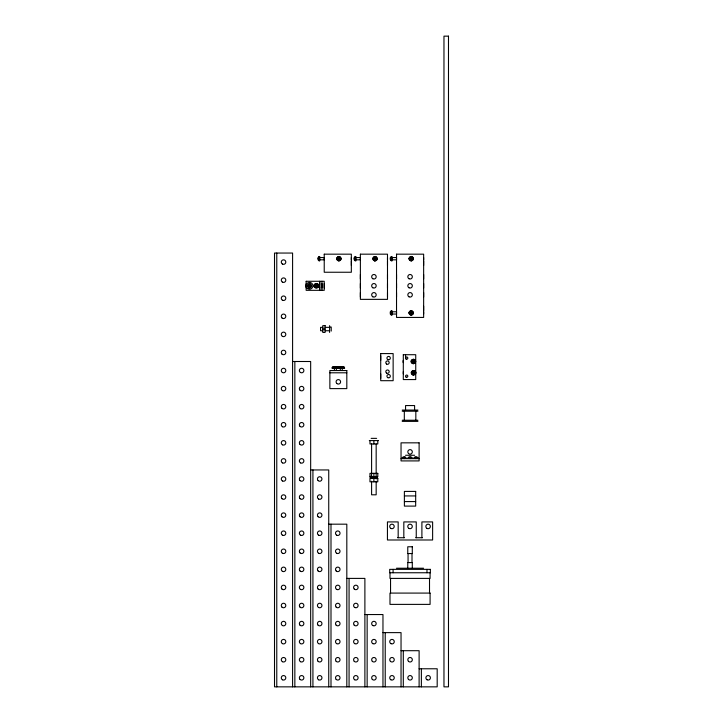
<?xml version="1.0" encoding="UTF-8"?>
<svg xmlns="http://www.w3.org/2000/svg" width="723" height="723" viewBox="0 0 723 723"><rect width="100%" height="100%" fill="white"/><g stroke="black" fill="none" stroke-linecap="round" stroke-linejoin="round"><path stroke-width="1.08" d="M319.711 289.643L319.711 281.961M321.97 290.321L321.97 281.283M403.298 362.431L403.298 361.771M403.298 360.397L403.307 362.621M371.974 477.424L370.33 477.325L370.339 476.448L371.993 476.547M370.438 477.361L370.339 476.448M371.468 478.147L370.655 478.427L370.384 477.596L371.197 477.316L371.288 476.475L370.438 476.493M371.55 477.388L371.559 476.511M336.484 367.691L335.499 366.579L333.095 366.579L332.038 368.278L344.645 368.278L343.588 366.579L341.184 366.579L340.208 367.691M336.087 368.278L337.135 366.579L339.548 366.579L340.605 368.278M332.11 367.709L344.573 367.709M370.384 477.596L377.478 477.026L377.216 477.93L370.655 478.427M371.559 477.243L370.483 477.551L370.754 478.382L371.559 478.12M370.33 477.325L371.288 477.288M371.803 478.084L377.334 477.885L375.716 477.641L377.216 477.84L377.352 476.972L375.815 476.773M319.711 257.56L324.229 257.56L324.229 259.819L319.711 259.819M355.861 257.56L360.379 257.56L360.379 259.819L355.861 259.819M392.011 257.56L396.529 257.56L396.529 259.819L392.011 259.819M318.021 258.689L319.711 258.689M336.656 258.689L341.175 258.689M354.171 258.689L355.861 258.689M372.806 258.689L377.325 258.689M390.321 258.689L392.011 258.689M408.956 258.689L413.475 258.689M307.546 285.54L309.281 285.54L309.281 283.796M311.55 285.54L309.806 285.54L309.806 283.796M314.062 285.802L318.581 285.802M307.546 286.064L309.281 286.064L309.281 287.799M311.55 286.064L309.806 286.064L309.806 287.799M392.011 311.785L396.529 311.785L396.529 314.044L392.011 314.044M390.321 312.914L392.011 312.914M408.956 312.914L413.475 312.914M330.104 327.049L331.233 327.049L331.233 331.08M322.82 327.356L320.56 327.356L320.56 330.745L322.82 330.745M325.079 327.356L329.598 327.356M322.82 329.046L325.079 329.046M325.079 330.745L329.598 330.745M292.589 361.5L310.664 361.5L310.664 686.85M411.215 361.491L415.734 361.491M332.345 367.148L344.347 367.148M329.869 372.797L346.814 372.797M411.215 372.788L415.734 372.788M402.214 410.077L417.939 410.077M402.214 411.206L417.939 411.206M402.214 420.244L417.939 420.244M402.214 421.373L417.939 421.373M371.134 438.364L376.638 438.364M369.308 440.578L378.463 440.578M405.558 455.264L414.595 455.264M403.009 456.954L405.404 456.954M408.875 456.954L411.279 456.954M414.749 456.954L417.144 456.954M402.259 457.523L405.892 457.523M408.124 457.523L412.029 457.523M413.999 457.523L417.894 457.523M402.015 458.084L406.1 458.093M407.889 458.084L412.273 458.084M414.053 458.084L418.138 458.084M401.039 458.653L419.114 458.653M310.664 469.95L328.739 469.95L328.739 686.85M404.383 495.933L415.68 495.933M404.383 501.581L415.68 501.581M328.739 524.175L346.814 524.175L346.814 686.85M397.605 537.731L404.383 537.731M415.68 537.731L422.458 537.731M396.475 568.233L423.588 568.233M346.814 578.4L364.889 578.4L364.889 686.85M364.889 614.55L382.964 614.55L382.964 686.85M382.964 632.625L401.039 632.625L401.039 686.85M401.039 650.7L419.114 650.7L419.114 686.85M419.114 668.775L437.189 668.775L437.189 686.85L274.514 686.85L274.514 253.05L292.589 253.05L292.589 686.85M375.599 477.695L376.322 477.749L376.43 476.882L377.478 477.026L370.845 477.505L371.08 478.337M411.215 260.876A2.187 2.187 0 0 0 411.785 256.575L411.215 256.43M411.785 256.575L411.215 256.493A2.187 2.187 0 0 0 410.646 260.804L411.215 260.949M375.065 256.493A2.187 2.187 0 0 0 374.496 260.804L375.065 260.876A2.187 2.187 0 0 0 375.635 256.575L375.065 256.43M374.478 260.867L375.065 260.949M338.915 260.876A2.187 2.187 0 0 0 339.485 256.575L338.915 256.493A2.187 2.187 0 0 0 338.346 260.804L338.915 260.949M316.701 283.66L316.909 283.615A2.187 2.187 0 0 1 316.322 287.989L315.734 287.98A2.187 2.187 0 0 1 316.322 283.606M411.215 315.101A2.187 2.187 0 0 0 411.785 310.8L411.215 310.655M411.215 310.718A2.187 2.187 0 0 0 410.646 315.029L411.215 315.174M413.475 363.678A2.187 2.187 0 0 0 414.044 359.376L413.475 359.232M413.854 370.655L414.062 370.601A2.187 2.187 0 0 1 413.475 374.975L412.905 374.903A2.187 2.187 0 0 1 413.475 370.592M412.887 374.966L413.475 375.047M411.215 257.487L411.523 257.533A1.202 1.202 0 0 1 412.372 258.382L412.372 258.997A1.202 1.202 0 0 1 411.215 259.891L410.908 259.846A1.202 1.202 0 0 1 410.058 258.997L410.058 258.382A1.202 1.202 0 0 1 411.215 257.487L411.215 259.891M375.065 257.487L375.373 257.533A1.202 1.202 0 0 1 376.222 258.382L376.222 258.997A1.202 1.202 0 0 1 375.065 259.891L374.758 259.846A1.202 1.202 0 0 1 373.908 258.997L373.908 258.382A1.202 1.202 0 0 1 375.065 257.487L375.065 259.891M338.915 257.487L339.223 257.533A1.202 1.202 0 0 1 340.072 258.382L340.072 258.997A1.202 1.202 0 0 1 338.915 259.891L338.608 259.846A1.202 1.202 0 0 1 337.758 258.997L337.758 258.382A1.202 1.202 0 0 1 338.915 257.487L338.915 259.891M316.322 284.6L316.629 284.645A1.202 1.202 0 0 1 317.478 285.495L317.478 286.109A1.202 1.202 0 0 1 316.322 287.004L316.014 286.959A1.202 1.202 0 0 1 315.165 286.109L315.165 285.495A1.202 1.202 0 0 1 316.322 284.6L316.322 287.004M411.215 311.712L411.523 311.758A1.202 1.202 0 0 1 412.372 312.607L412.372 313.222A1.202 1.202 0 0 1 411.215 314.116L410.908 314.071A1.202 1.202 0 0 1 410.058 313.222L410.058 312.607A1.202 1.202 0 0 1 411.215 311.712L411.215 314.116M413.475 360.289L413.782 360.334A1.202 1.202 0 0 1 414.631 361.184L414.631 361.798A1.202 1.202 0 0 1 413.475 362.693L413.167 362.648A1.202 1.202 0 0 1 412.318 361.798L412.318 361.184A1.202 1.202 0 0 1 413.475 360.289L413.475 362.693M413.475 363.75L412.887 363.669A2.187 2.187 0 0 1 413.475 359.295M413.475 371.586L413.782 371.631A1.202 1.202 0 0 1 414.631 372.481L414.631 373.095A1.202 1.202 0 0 1 413.475 373.99L413.167 373.945A1.202 1.202 0 0 1 412.318 373.095L412.318 372.481A1.202 1.202 0 0 1 413.475 371.586L413.475 373.99M373.899 477.099L373.954 478.165M403.298 360.723L403.298 361.211M430.086 572.752L430.086 578.4L389.986 578.4L389.986 572.752M429.516 578.4L429.516 593.086M426.977 569.363L426.977 572.752M423.642 257.56L423.642 259.819M423.642 260.949L423.642 265.468M423.642 274.505L423.642 279.024M423.642 283.543L423.642 288.061M423.642 292.58L423.642 297.099M423.642 306.136L423.642 310.655M423.642 311.785L423.642 314.044M421.898 537.731L421.898 521.916L432.625 521.916L432.625 539.991L387.438 539.991L387.438 521.916L398.174 521.916L398.174 537.731M421.373 668.775L421.373 686.85M416.249 537.731L416.249 521.916L403.823 521.916L403.823 537.731M415.833 411.206L415.833 420.244M415.951 456.954L415.951 458.653M414.595 410.077L414.595 405.558L405.558 405.558L405.558 410.077M412.291 568.233L412.291 562.584L407.772 562.584L407.772 568.233M412.011 553.547L412.011 562.584M410.077 456.954L410.077 458.653M408.061 553.547L408.061 562.584M405.567 354.713L405.567 358.102M404.32 411.206L404.32 420.244M404.202 456.954L404.202 458.653M403.298 371.658L403.298 373.918M403.298 650.7L403.298 686.85M396.529 274.505L396.529 279.024M396.529 283.543L396.529 288.061M396.529 292.58L396.529 297.099M393.086 569.363L393.086 572.752M392.011 256.43L392.011 260.949M392.011 310.655L392.011 315.174M391.45 256.493L391.45 260.876M391.45 310.718L391.45 315.101M390.881 256.737L390.881 260.642M390.881 310.962L390.881 314.866M390.547 578.4L390.547 593.086M390.321 257.487L390.321 259.891M390.321 311.712L390.321 314.116M387.492 257.56L387.492 259.819M387.492 260.949L387.492 265.468M387.492 274.505L387.492 279.024M387.492 283.543L387.492 288.061M387.492 292.58L387.492 297.099M385.223 632.625L385.223 686.85M380.714 355.843L380.714 360.361M380.714 373.918L380.714 378.436M377.795 440.578L377.795 443.967L369.968 443.967L369.968 440.578M376.168 443.967L376.168 478.988M376.168 481.247L376.168 494.803L371.595 494.803L371.595 481.247M373.881 440.578L373.881 443.967M373.881 473.339L373.881 476.728M373.881 478.427L373.881 481.816M371.595 443.967L371.595 477.858M367.148 614.55L367.148 686.85M360.379 274.505L360.379 279.024M360.379 283.543L360.379 288.061M360.379 292.58L360.379 297.099M355.861 256.43L355.861 260.949M355.3 256.493L355.3 260.876M354.731 256.737L354.731 260.642M354.171 257.487L354.171 259.891M351.342 257.56L351.342 259.819M351.342 260.949L351.342 265.468M349.073 578.4L349.073 686.85M342.277 368.278L342.277 370.538M340.307 368.278L340.307 370.538M336.376 368.278L336.376 370.538M334.406 368.278L334.406 370.538M330.998 524.175L330.998 686.85M329.598 325.657L329.598 332.435M324.229 283.543L324.229 288.061M321.97 283.543L321.97 288.061M319.711 256.43L319.711 260.949M319.711 281.283L319.711 290.321M319.15 256.493L319.15 260.876M318.581 256.737L318.581 260.642M318.021 257.487L318.021 259.891M312.923 469.95L312.923 686.85M306.136 283.832L306.136 287.772M294.848 361.5L294.848 686.85M276.773 253.05L276.773 686.85M319.711 287.492A1.699 1.699 0 0 1 318.021 285.802M318.075 285.359A1.699 1.699 0 0 1 319.711 284.103M306.154 281.283L306.154 290.321L324.229 290.321L324.229 281.283L306.154 281.283M324.229 254.171L324.229 272.246L351.342 272.246L351.342 254.171L324.229 254.171M360.379 254.171L360.379 299.358L387.492 299.358L387.492 254.171L360.379 254.171M380.714 353.583L380.714 380.696L393.14 380.696L393.14 353.583L380.714 353.583M396.529 254.171L396.529 317.433L423.642 317.433L423.642 254.171L396.529 254.171M403.307 354.713L403.298 379.566L415.734 379.566L415.734 354.713L403.298 354.713M374.604 477.063L374.83 478.12L374.604 477.063M375.255 477.026L375.635 478.075L375.255 477.026M375.815 476.99L375.725 477.849L376.34 478.02L376.43 477.171L375.815 476.99M307.573 285.278L307.573 286.326A2.033 2.033 0 0 0 309.019 287.772L310.068 287.772A2.033 2.033 0 0 0 311.514 286.326L311.514 285.278A2.033 2.033 0 0 0 310.068 283.832L309.019 283.832A2.033 2.033 0 0 0 307.573 285.278M376.249 476.954L376.132 477.813L376.882 477.975L376.999 477.117L376.249 476.954M376.249 476.809L376.123 477.677L376.873 477.795L376.999 476.927L376.249 476.809M314.442 285.296L314.442 286.308A1.952 1.952 0 0 0 315.815 287.682L316.322 287.754A1.952 1.952 0 0 0 318.21 286.308L318.21 285.296A1.952 1.952 0 0 0 316.828 283.913L316.322 283.85A1.952 1.952 0 0 0 314.442 285.296M337.035 258.183L337.035 259.196A1.952 1.952 0 0 0 338.409 260.569L338.915 260.642A1.952 1.952 0 0 0 340.804 259.196L340.804 258.183A1.952 1.952 0 0 0 339.421 256.801L338.915 256.737A1.952 1.952 0 0 0 337.035 258.183M373.185 258.183L373.185 259.196A1.952 1.952 0 0 0 374.559 260.569L375.065 260.642A1.952 1.952 0 0 0 376.954 259.196L376.954 258.183A1.952 1.952 0 0 0 375.571 256.801L375.065 256.737A1.952 1.952 0 0 0 373.185 258.183M409.335 258.183L409.335 259.196A1.952 1.952 0 0 0 410.709 260.569L411.215 260.642A1.952 1.952 0 0 0 413.104 259.196L413.104 258.183A1.952 1.952 0 0 0 411.721 256.801L411.215 256.737A1.952 1.952 0 0 0 409.335 258.183M409.335 312.408L409.335 313.421A1.952 1.952 0 0 0 410.709 314.794L411.215 314.866A1.952 1.952 0 0 0 413.104 313.421L413.104 312.408A1.952 1.952 0 0 0 411.721 311.026L411.215 310.962A1.952 1.952 0 0 0 409.335 312.408M411.586 360.985L411.586 361.997A1.952 1.952 0 0 0 412.969 363.371L413.475 363.443A1.952 1.952 0 0 0 415.364 361.997L415.364 360.985A1.952 1.952 0 0 0 413.981 359.602L413.475 359.539A1.952 1.952 0 0 0 411.586 360.985M411.586 372.282L411.586 373.294A1.952 1.952 0 0 0 412.969 374.668L413.475 374.74A1.952 1.952 0 0 0 415.364 373.294L415.364 372.282A1.952 1.952 0 0 0 413.981 370.899L413.475 370.836A1.952 1.952 0 0 0 411.586 372.282M376.52 476.846L376.475 477.74L376.52 476.846M376.52 476.918L376.385 477.776L377.216 477.93L377.352 477.072L376.52 476.918M373.204 477.135L373.095 478.21L373.204 477.135M372.553 477.171L372.291 478.255L372.553 477.171M371.993 477.207L371.405 477.46L371.604 478.301L372.191 478.048L371.993 477.207M448.486 36.15L443.967 36.15L443.967 686.85L448.486 686.85L448.486 36.15M325.079 325.639L322.82 325.639L322.82 332.453L325.079 332.453L325.079 325.639M346.814 370.538L329.869 370.538L329.869 388.613L346.814 388.613L346.814 370.538M419.114 442.838L401.039 442.838L401.039 460.913L419.114 460.913L419.114 442.838M377.795 473.339L369.968 473.339L369.968 476.728L377.795 476.728L377.795 473.339M377.795 478.427L369.968 478.427L369.968 481.816L377.795 481.816L377.795 478.427M415.68 491.414L404.383 491.414L404.383 506.1L415.68 506.1L415.68 491.414M412.291 546.769L407.772 546.769L407.772 553.547L412.291 553.547L412.291 546.769M430.366 569.363L389.697 569.363L389.697 572.752L430.366 572.752L430.366 569.363M430.086 593.086L389.986 593.086L389.986 604.383L430.086 604.383L430.086 593.086M386.642 364.085A1.699 1.699 0 0 0 389.191 362.621A1.699 1.699 0 0 0 386.642 361.157A1.699 1.699 0 0 0 386.642 364.085M386.642 373.122A1.699 1.699 0 0 0 389.191 371.658A1.699 1.699 0 0 0 386.642 370.194A1.699 1.699 0 0 0 386.642 373.122M387.772 377.641A1.699 1.699 0 0 0 390.321 376.177A1.699 1.699 0 0 0 387.772 374.713A1.699 1.699 0 0 0 387.772 377.641M387.772 359.566A1.699 1.699 0 0 0 390.321 358.102A1.699 1.699 0 0 0 387.772 356.638A1.699 1.699 0 0 0 387.772 359.566M406.136 377.153A1.13 1.13 0 0 0 407.826 376.177A1.13 1.13 0 0 0 406.136 375.201A1.13 1.13 0 0 0 406.136 377.153M406.136 359.078A1.13 1.13 0 0 0 407.826 358.102A1.13 1.13 0 0 0 406.136 357.126A1.13 1.13 0 0 0 406.136 359.078M307.853 288.739A3.389 3.389 0 0 0 312.932 285.802A3.389 3.389 0 0 0 307.853 282.865A3.389 3.389 0 0 0 307.853 288.739M408.956 296.791A2.259 2.259 0 0 0 412.345 294.839A2.259 2.259 0 0 0 408.956 292.878A2.259 2.259 0 0 0 408.956 296.791M408.956 287.754A2.259 2.259 0 0 0 412.345 285.802A2.259 2.259 0 0 0 408.956 283.841A2.259 2.259 0 0 0 408.956 287.754M408.956 278.716A2.259 2.259 0 0 0 412.345 276.764A2.259 2.259 0 0 0 408.956 274.803A2.259 2.259 0 0 0 408.956 278.716M372.806 278.716A2.259 2.259 0 0 0 376.195 276.764A2.259 2.259 0 0 0 372.806 274.803A2.259 2.259 0 0 0 372.806 278.716M372.806 287.754A2.259 2.259 0 0 0 376.195 285.802A2.259 2.259 0 0 0 372.806 283.841A2.259 2.259 0 0 0 372.806 287.754M372.806 296.791A2.259 2.259 0 0 0 376.195 294.839A2.259 2.259 0 0 0 372.806 292.878A2.259 2.259 0 0 0 372.806 296.791M390.827 528.396A2.259 2.259 0 0 0 394.216 526.434A2.259 2.259 0 0 0 390.827 524.482A2.259 2.259 0 0 0 390.827 528.396M408.902 528.396A2.259 2.259 0 0 0 412.291 526.434A2.259 2.259 0 0 0 408.902 524.482A2.259 2.259 0 0 0 408.902 528.396M426.977 528.396A2.259 2.259 0 0 0 430.366 526.434A2.259 2.259 0 0 0 426.977 524.482A2.259 2.259 0 0 0 426.977 528.396M336.746 383.434A2.259 2.259 0 0 0 340.524 382.422A2.259 2.259 0 0 0 337.758 379.656A2.259 2.259 0 0 0 336.746 383.434M408.477 453.475A2.259 2.259 0 0 0 412.255 452.462A2.259 2.259 0 0 0 409.489 449.697A2.259 2.259 0 0 0 408.477 453.475M282.422 679.774A2.259 2.259 0 0 0 285.811 677.812A2.259 2.259 0 0 0 282.422 675.851A2.259 2.259 0 0 0 282.422 679.774M282.422 661.699A2.259 2.259 0 0 0 285.811 659.738A2.259 2.259 0 0 0 282.422 657.776A2.259 2.259 0 0 0 282.422 661.699M282.422 643.624A2.259 2.259 0 0 0 285.811 641.663A2.259 2.259 0 0 0 282.422 639.701A2.259 2.259 0 0 0 282.422 643.624M281.952 607.112A2.259 2.259 0 0 0 285.73 606.1A2.259 2.259 0 0 0 282.964 603.334A2.259 2.259 0 0 0 281.952 607.112M282.422 625.549A2.259 2.259 0 0 0 285.811 623.588A2.259 2.259 0 0 0 282.422 621.626A2.259 2.259 0 0 0 282.422 625.549M282.422 462.874A2.259 2.259 0 0 0 285.811 460.913A2.259 2.259 0 0 0 282.422 458.951A2.259 2.259 0 0 0 282.422 462.874M282.422 444.799A2.259 2.259 0 0 0 285.811 442.838A2.259 2.259 0 0 0 282.422 440.876A2.259 2.259 0 0 0 282.422 444.799M281.952 516.737A2.259 2.259 0 0 0 285.73 515.725A2.259 2.259 0 0 0 282.964 512.959A2.259 2.259 0 0 0 281.952 516.737M281.952 589.037A2.259 2.259 0 0 0 285.73 588.025A2.259 2.259 0 0 0 282.964 585.259A2.259 2.259 0 0 0 281.952 589.037M282.422 535.174A2.259 2.259 0 0 0 285.811 533.212A2.259 2.259 0 0 0 282.422 531.251A2.259 2.259 0 0 0 282.422 535.174M282.422 553.249A2.259 2.259 0 0 0 285.811 551.288A2.259 2.259 0 0 0 282.422 549.326A2.259 2.259 0 0 0 282.422 553.249M282.422 571.324A2.259 2.259 0 0 0 285.811 569.363A2.259 2.259 0 0 0 282.422 567.401A2.259 2.259 0 0 0 282.422 571.324M282.422 426.724A2.259 2.259 0 0 0 285.811 424.763A2.259 2.259 0 0 0 282.422 422.801A2.259 2.259 0 0 0 282.422 426.724M282.422 390.574A2.259 2.259 0 0 0 285.811 388.613A2.259 2.259 0 0 0 282.422 386.651A2.259 2.259 0 0 0 282.422 390.574M281.952 498.662A2.259 2.259 0 0 0 285.73 497.65A2.259 2.259 0 0 0 282.964 494.884A2.259 2.259 0 0 0 281.952 498.662M282.422 480.949A2.259 2.259 0 0 0 285.811 478.988A2.259 2.259 0 0 0 282.422 477.026A2.259 2.259 0 0 0 282.422 480.949M281.952 408.287A2.259 2.259 0 0 0 285.73 407.275A2.259 2.259 0 0 0 282.964 404.509A2.259 2.259 0 0 0 281.952 408.287M282.422 300.199A2.259 2.259 0 0 0 285.811 298.238A2.259 2.259 0 0 0 282.422 296.276A2.259 2.259 0 0 0 282.422 300.199M282.422 372.499A2.259 2.259 0 0 0 285.811 370.538A2.259 2.259 0 0 0 282.422 368.576A2.259 2.259 0 0 0 282.422 372.499M281.952 317.912A2.259 2.259 0 0 0 285.73 316.9A2.259 2.259 0 0 0 282.964 314.134A2.259 2.259 0 0 0 281.952 317.912M282.422 336.349A2.259 2.259 0 0 0 285.811 334.388A2.259 2.259 0 0 0 282.422 332.426A2.259 2.259 0 0 0 282.422 336.349M281.952 354.062A2.259 2.259 0 0 0 285.73 353.05A2.259 2.259 0 0 0 282.964 350.284A2.259 2.259 0 0 0 281.952 354.062M282.422 282.124A2.259 2.259 0 0 0 285.811 280.163A2.259 2.259 0 0 0 282.422 278.201A2.259 2.259 0 0 0 282.422 282.124M282.422 264.049A2.259 2.259 0 0 0 285.811 262.088A2.259 2.259 0 0 0 282.422 260.126A2.259 2.259 0 0 0 282.422 264.049M408.477 661.337A2.259 2.259 0 0 0 412.255 660.325A2.259 2.259 0 0 0 409.489 657.559A2.259 2.259 0 0 0 408.477 661.337M408.477 679.412A2.259 2.259 0 0 0 412.255 678.4A2.259 2.259 0 0 0 409.489 675.634A2.259 2.259 0 0 0 408.477 679.412M427.022 679.774A2.259 2.259 0 0 0 430.411 677.812A2.259 2.259 0 0 0 427.022 675.851A2.259 2.259 0 0 0 427.022 679.774M300.027 679.412A2.259 2.259 0 0 0 303.805 678.4A2.259 2.259 0 0 0 301.039 675.634A2.259 2.259 0 0 0 300.027 679.412M300.497 643.624A2.259 2.259 0 0 0 303.886 641.663A2.259 2.259 0 0 0 300.497 639.701A2.259 2.259 0 0 0 300.497 643.624M300.027 607.112A2.259 2.259 0 0 0 303.805 606.1A2.259 2.259 0 0 0 301.039 603.334A2.259 2.259 0 0 0 300.027 607.112M300.497 589.399A2.259 2.259 0 0 0 303.886 587.438A2.259 2.259 0 0 0 300.497 585.476A2.259 2.259 0 0 0 300.497 589.399M300.497 661.699A2.259 2.259 0 0 0 303.886 659.738A2.259 2.259 0 0 0 300.497 657.776A2.259 2.259 0 0 0 300.497 661.699M300.027 625.187A2.259 2.259 0 0 0 303.805 624.175A2.259 2.259 0 0 0 301.039 621.409A2.259 2.259 0 0 0 300.027 625.187M300.027 480.587A2.259 2.259 0 0 0 303.805 479.575A2.259 2.259 0 0 0 301.039 476.809A2.259 2.259 0 0 0 300.027 480.587M300.027 570.962A2.259 2.259 0 0 0 303.805 569.95A2.259 2.259 0 0 0 301.039 567.184A2.259 2.259 0 0 0 300.027 570.962M300.497 535.174A2.259 2.259 0 0 0 303.886 533.212A2.259 2.259 0 0 0 300.497 531.251A2.259 2.259 0 0 0 300.497 535.174M300.027 552.887A2.259 2.259 0 0 0 303.805 551.875A2.259 2.259 0 0 0 301.039 549.109A2.259 2.259 0 0 0 300.027 552.887M300.027 516.737A2.259 2.259 0 0 0 303.805 515.725A2.259 2.259 0 0 0 301.039 512.959A2.259 2.259 0 0 0 300.027 516.737M300.027 444.437A2.259 2.259 0 0 0 303.805 443.425A2.259 2.259 0 0 0 301.039 440.659A2.259 2.259 0 0 0 300.027 444.437M300.497 462.874A2.259 2.259 0 0 0 303.886 460.913A2.259 2.259 0 0 0 300.497 458.951A2.259 2.259 0 0 0 300.497 462.874M300.027 426.362A2.259 2.259 0 0 0 303.805 425.35A2.259 2.259 0 0 0 301.039 422.584A2.259 2.259 0 0 0 300.027 426.362M300.027 498.662A2.259 2.259 0 0 0 303.805 497.65A2.259 2.259 0 0 0 301.039 494.884A2.259 2.259 0 0 0 300.027 498.662M300.497 408.649A2.259 2.259 0 0 0 303.886 406.688A2.259 2.259 0 0 0 300.497 404.726A2.259 2.259 0 0 0 300.497 408.649M300.027 390.212A2.259 2.259 0 0 0 303.805 389.2A2.259 2.259 0 0 0 301.039 386.434A2.259 2.259 0 0 0 300.027 390.212M300.497 372.499A2.259 2.259 0 0 0 303.886 370.538A2.259 2.259 0 0 0 300.497 368.576A2.259 2.259 0 0 0 300.497 372.499M336.177 661.337A2.259 2.259 0 0 0 339.955 660.325A2.259 2.259 0 0 0 337.189 657.559A2.259 2.259 0 0 0 336.177 661.337M336.177 679.412A2.259 2.259 0 0 0 339.955 678.4A2.259 2.259 0 0 0 337.189 675.634A2.259 2.259 0 0 0 336.177 679.412M336.647 643.624A2.259 2.259 0 0 0 340.036 641.663A2.259 2.259 0 0 0 336.647 639.701A2.259 2.259 0 0 0 336.647 643.624M336.177 607.112A2.259 2.259 0 0 0 339.955 606.1A2.259 2.259 0 0 0 337.189 603.334A2.259 2.259 0 0 0 336.177 607.112M336.177 625.187A2.259 2.259 0 0 0 339.955 624.175A2.259 2.259 0 0 0 337.189 621.409A2.259 2.259 0 0 0 336.177 625.187M336.647 589.399A2.259 2.259 0 0 0 340.036 587.438A2.259 2.259 0 0 0 336.647 585.476A2.259 2.259 0 0 0 336.647 589.399M336.177 570.962A2.259 2.259 0 0 0 339.955 569.95A2.259 2.259 0 0 0 337.189 567.184A2.259 2.259 0 0 0 336.177 570.962M336.647 535.174A2.259 2.259 0 0 0 340.036 533.212A2.259 2.259 0 0 0 336.647 531.251A2.259 2.259 0 0 0 336.647 535.174M336.647 553.249A2.259 2.259 0 0 0 340.036 551.288A2.259 2.259 0 0 0 336.647 549.326A2.259 2.259 0 0 0 336.647 553.249M318.102 661.337A2.259 2.259 0 0 0 321.88 660.325A2.259 2.259 0 0 0 319.114 657.559A2.259 2.259 0 0 0 318.102 661.337M318.102 625.187A2.259 2.259 0 0 0 321.88 624.175A2.259 2.259 0 0 0 319.114 621.409A2.259 2.259 0 0 0 318.102 625.187M318.572 643.624A2.259 2.259 0 0 0 321.961 641.663A2.259 2.259 0 0 0 318.572 639.701A2.259 2.259 0 0 0 318.572 643.624M318.572 607.474A2.259 2.259 0 0 0 321.961 605.513A2.259 2.259 0 0 0 318.572 603.551A2.259 2.259 0 0 0 318.572 607.474M318.102 516.737A2.259 2.259 0 0 0 321.88 515.725A2.259 2.259 0 0 0 319.114 512.959A2.259 2.259 0 0 0 318.102 516.737M318.572 679.774A2.259 2.259 0 0 0 321.961 677.812A2.259 2.259 0 0 0 318.572 675.851A2.259 2.259 0 0 0 318.572 679.774M318.102 589.037A2.259 2.259 0 0 0 321.88 588.025A2.259 2.259 0 0 0 319.114 585.259A2.259 2.259 0 0 0 318.102 589.037M318.572 553.249A2.259 2.259 0 0 0 321.961 551.288A2.259 2.259 0 0 0 318.572 549.326A2.259 2.259 0 0 0 318.572 553.249M318.102 570.962A2.259 2.259 0 0 0 321.88 569.95A2.259 2.259 0 0 0 319.114 567.184A2.259 2.259 0 0 0 318.102 570.962M318.572 535.174A2.259 2.259 0 0 0 321.961 533.212A2.259 2.259 0 0 0 318.572 531.251A2.259 2.259 0 0 0 318.572 535.174M318.572 499.024A2.259 2.259 0 0 0 321.961 497.063A2.259 2.259 0 0 0 318.572 495.101A2.259 2.259 0 0 0 318.572 499.024M318.102 480.587A2.259 2.259 0 0 0 321.88 479.575A2.259 2.259 0 0 0 319.114 476.809A2.259 2.259 0 0 0 318.102 480.587M354.252 661.337A2.259 2.259 0 0 0 358.03 660.325A2.259 2.259 0 0 0 355.264 657.559A2.259 2.259 0 0 0 354.252 661.337M354.722 679.774A2.259 2.259 0 0 0 358.111 677.812A2.259 2.259 0 0 0 354.722 675.851A2.259 2.259 0 0 0 354.722 679.774M354.722 607.474A2.259 2.259 0 0 0 358.111 605.513A2.259 2.259 0 0 0 354.722 603.551A2.259 2.259 0 0 0 354.722 607.474M354.722 643.624A2.259 2.259 0 0 0 358.111 641.663A2.259 2.259 0 0 0 354.722 639.701A2.259 2.259 0 0 0 354.722 643.624M354.252 625.187A2.259 2.259 0 0 0 358.03 624.175A2.259 2.259 0 0 0 355.264 621.409A2.259 2.259 0 0 0 354.252 625.187M354.252 589.037A2.259 2.259 0 0 0 358.03 588.025A2.259 2.259 0 0 0 355.264 585.259A2.259 2.259 0 0 0 354.252 589.037M372.327 661.337A2.259 2.259 0 0 0 376.105 660.325A2.259 2.259 0 0 0 373.339 657.559A2.259 2.259 0 0 0 372.327 661.337M372.327 679.412A2.259 2.259 0 0 0 376.105 678.4A2.259 2.259 0 0 0 373.339 675.634A2.259 2.259 0 0 0 372.327 679.412M372.797 625.549A2.259 2.259 0 0 0 376.186 623.588A2.259 2.259 0 0 0 372.797 621.626A2.259 2.259 0 0 0 372.797 625.549M372.797 643.624A2.259 2.259 0 0 0 376.186 641.663A2.259 2.259 0 0 0 372.797 639.701A2.259 2.259 0 0 0 372.797 643.624M390.872 679.774A2.259 2.259 0 0 0 394.261 677.812A2.259 2.259 0 0 0 390.872 675.851A2.259 2.259 0 0 0 390.872 679.774M390.402 661.337A2.259 2.259 0 0 0 394.18 660.325A2.259 2.259 0 0 0 391.414 657.559A2.259 2.259 0 0 0 390.402 661.337M390.872 643.624A2.259 2.259 0 0 0 394.261 641.663A2.259 2.259 0 0 0 390.872 639.701A2.259 2.259 0 0 0 390.872 643.624"/></g></svg>
